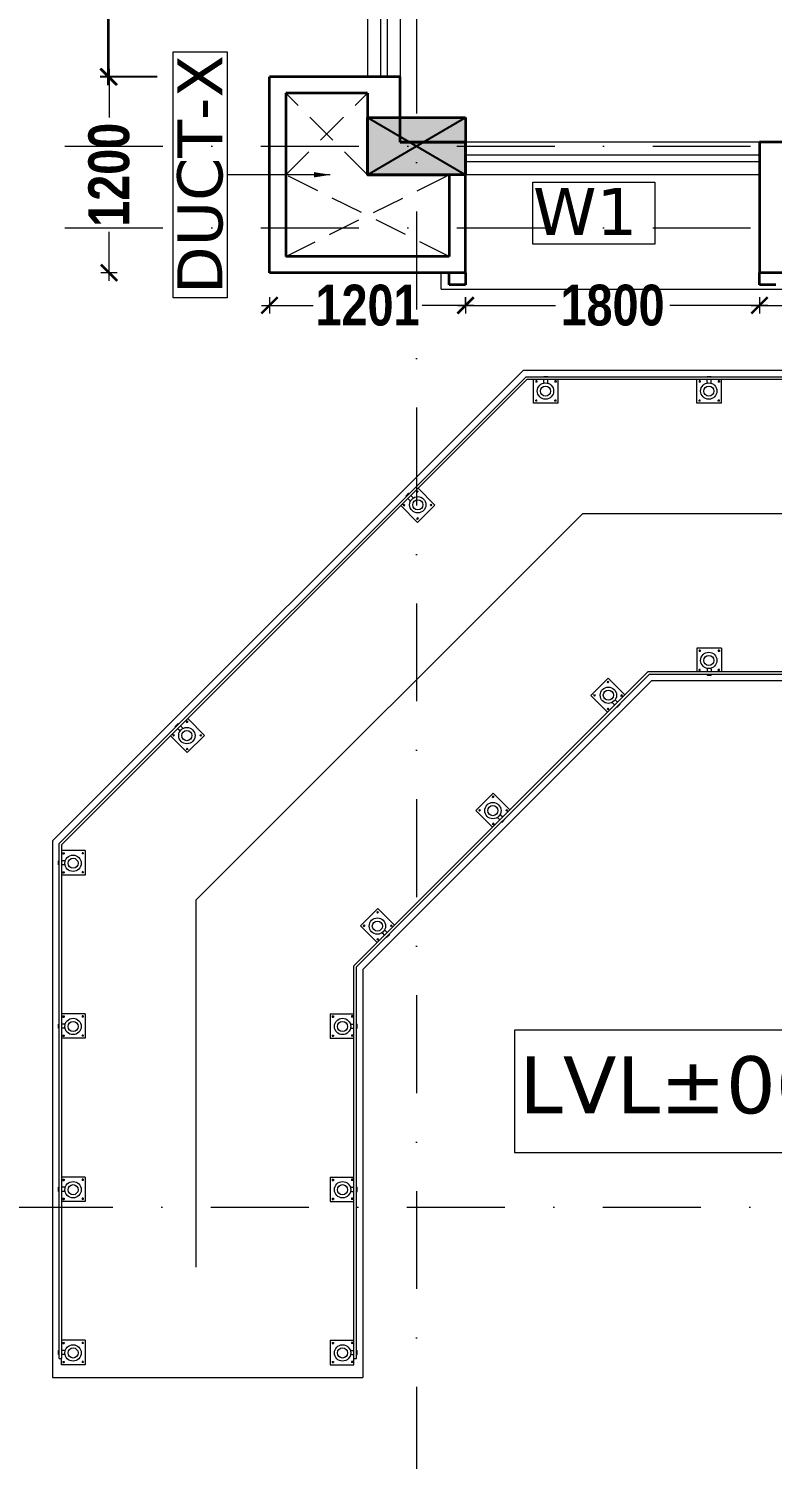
# Model space of a CAD drawing. Header units: millimetres. Extents: x -3092162 to 4513894, y -12317808 to 1849994.
# Drawn here: x -458889 to -454335, y -5843076 to -5834311 of the extents above; entities that cross this region are included whole.
import ezdxf

# ---------------------------------------------------------------- set-up
doc = ezdxf.new("R2010")
doc.units = ezdxf.units.MM
doc.header["$LTSCALE"] = 2
doc.header["$MEASUREMENT"] = 0
doc.header["$PDMODE"] = 34
doc.header["$PDSIZE"] = 500
doc.linetypes.add('DASHDOT', pattern=[1, 0.5, -0.25, 0, -0.25])
doc.linetypes.add('DASHED2', pattern=[0.375, 0.25, -0.125])
for name, color, linetype, lineweight, true_color in [('AEROW', 7, 'Continuous', 15, 0x0d0d0d), ('DOT', 7, 'DASHED2', 0, 0x89067c), ('duct text', 7, 'Continuous', 5, 0x30182a)]:
    doc.layers.add(name, color=color, linetype=linetype, lineweight=lineweight, true_color=true_color)
for name, color, linetype, lineweight in [('coloumn', 10, 'Continuous', 35), ('D DIM', 250, 'Continuous', 9), ('DETAIL', 240, 'Continuous', 9), ('DUCT', 37, 'Continuous', 35), ('glass', 5, 'Continuous', 15), ('GRID', 251, 'DASHDOT', 5), ('RAILING', 47, 'Continuous', 13), ('RAMP', 253, 'Continuous', 9), ('SILL', 74, 'Continuous', 9), ('TEXT', 7, 'Continuous', 13), ('W1', 162, 'Continuous', 5)]:
    doc.layers.add(name, color=color, linetype=linetype, lineweight=lineweight)
doc.styles.add('door', font='arial.ttf', dxfattribs={"height": 70})
doc.styles.add('INNER DIM', font='ARIALNB.TTF', dxfattribs={"height": 250})
doc.styles.add('style2', font='verdana.ttf')
doc.dimstyles.new('DOOR', dxfattribs={"dimtxt": 100, "dimasz": 100, "dimexe": 25, "dimexo": 50, "dimgap": 25, "dimtad": 0, "dimtih": 1, "dimtoh": 1, "dimdec": 0, "dimzin": 3, "dimdsep": 46, "dimtxsty": 'door', "dimblk": 'OBLIQUE', "dimcen": 200, "dimclrd": 256, "dimclre": 256, "dimclrt": 256, "dimadec": 0, "dimazin": 0, "dimtfac": 1, "dimtdec": 0, "dimtofl": 0, "dimtmove": 2, "dimatfit": 3, "dimfxl": 300, "dimfxlon": 1, "dimfrac": 1, "dimtolj": 1, "dimtzin": 0, "dimlwd": -1, "dimlwe": -1, "dimarcsym": 0})
doc.dimstyles.new('external final', dxfattribs={"dimscale": 0, "dimtxt": 250, "dimasz": 100, "dimexe": 50, "dimexo": 50, "dimgap": 50, "dimtad": 0, "dimdec": 0, "dimzin": 0, "dimdsep": 46, "dimtxsty": 'INNER DIM', "dimblk": 'ARCHTICK', "dimcen": 100, "dimdle": 50, "dimclrd": 256, "dimclre": 256, "dimclrt": 256, "dimadec": 0, "dimazin": 0, "dimtfac": 1, "dimtdec": 0, "dimtix": 1, "dimtmove": 1, "dimatfit": 3, "dimfxl": 50, "dimfxlon": 1, "dimtolj": 1, "dimtzin": 0, "dimlwd": -1, "dimlwe": -1, "dimarcsym": 1})

# ---------------------------------------------------------------- blocks, each defined once
blk = doc.blocks.new('_Oblique')
at = {"color": 0, "linetype": 'ByBlock', "lineweight": -2}
blk.add_line((-0.5, -0.5), (0.5, 0.5), dxfattribs=at)
blk = doc.blocks.new('_ArchTick')
at = {"color": 0, "linetype": 'ByBlock', "const_width": 0.15}
blk.add_lwpolyline([(-0.5, -0.5), (0.5, 0.5)], dxfattribs=at)
blk = doc.blocks.new('*D351')
at = {"ltscale": 100, "transparency": 16777216}
for p, q in [((-458401.2, -5832906.2), (-458401.2, -5833431)), ((-458101.2, -5832956.2), (-458451.2, -5832956.2)), ((-458401.2, -5834656.2), (-458401.2, -5834131.4)), ((-458101.2, -5834606.2), (-458451.2, -5834606.2))]:
    blk.add_line(p, q, dxfattribs=at)
at = {"layer": 'Defpoints', "color": 0, "lineweight": 50, "ltscale": 100, "transparency": 16777216}
for p in [(-458401.2, -5832956.2), (-457414.3, -5832956.2), (-457414.3, -5834606.2)]:
    blk.add_point(p, dxfattribs=at)
at = {"ltscale": 100, "transparency": 16777216, "xscale": 100, "yscale": 100, "zscale": 100}
for p, rotation in [((-458401.2, -5832956.2), 90), ((-458401.2, -5834606.2), 270)]:
    blk.add_blockref('_ArchTick', p, dxfattribs=dict(at, rotation=rotation))
at = {"lineweight": 50, "ltscale": 100, "transparency": 16777216, "insert": (-458401.2, -5833781.2), "char_height": 250, "attachment_point": 5, "rotation": 90, "style": 'INNER DIM'}
blk.add_mtext('\\A1;1650', dxfattribs=at)

msp = doc.modelspace()

# ---------------------------------------------------------------- hatches: boundary and pattern name
at = {"layer": 'coloumn', "ltscale": 100}
msp.add_hatch(color=256, dxfattribs=at).paths.add_polyline_path([(-456214.7, -5834856.2), (-456214.7, -5835206.2), (-456814.7, -5835206.2), (-456814.7, -5834856.2)])

# ---------------------------------------------------------------- linework, layer by layer
at = {"layer": 'AEROW', "ltscale": 100}
for p, q in [((-455498.1, -5837283.2), (-457864.5, -5839649.6)), ((-451648.3, -5837283.2), (-455498.1, -5837283.2)), ((-457864.5, -5839649.6), (-457864.5, -5841898))]:
    msp.add_line(p, q, dxfattribs=at)
at = {"layer": 'coloumn', "lineweight": 25, "ltscale": 100}
for p, q in [((-456814.7, -5835206.2), (-456214.7, -5834856.2)), ((-456814.7, -5834856.2), (-456214.7, -5835206.2))]:
    msp.add_line(p, q, dxfattribs=at)
at = {"layer": 'coloumn', "ltscale": 100}
msp.add_lwpolyline([(-456214.7, -5834856.2), (-456214.7, -5835206.2), (-456814.7, -5835206.2), (-456814.7, -5834856.2)], close=True, dxfattribs=at)
at = {"layer": 'D DIM', "ltscale": 100}
for p, q in [((-458396.7, -5834656.2), (-458396.7, -5834131.4)), ((-458346.7, -5834606.2), (-458446.7, -5834606.2)), ((-458346.7, -5834606.2), (-458446.7, -5834606.2)), ((-458396.7, -5834556.2), (-458396.7, -5834856)), ((-458396.7, -5835856.2), (-458396.7, -5835556.4)), ((-458346.7, -5835806.2), (-458446.7, -5835806.2)), ((-457464.3, -5836006.2), (-457147.9, -5836006.2)), ((-457414.3, -5835956.2), (-457414.3, -5836056.2)), ((-456163.6, -5836006.2), (-456480, -5836006.2)), ((-456263.6, -5836006.2), (-455663.8, -5836006.2)), ((-456213.6, -5836006.2), (-456213.6, -5835956.2)), ((-456213.6, -5835956.2), (-456213.6, -5836056.2)), ((-454363.6, -5836006.2), (-454963.4, -5836006.2)), ((-454464, -5836006.2), (-454164.2, -5836006.2)), ((-454414, -5835956.2), (-454414, -5836056.2)), ((-454413.6, -5835956.2), (-454413.6, -5836056.2))]:
    msp.add_line(p, q, dxfattribs=at)
at = {"layer": 'DETAIL', "color": 253, "lineweight": 5, "ltscale": 0.5}
for p, q in [((-455796.8, -5836606.2), (-455796.8, -5836461.2)), ((-455783.8, -5836468.7), (-455783.8, -5836475.7)), ((-455776.8, -5836468.7), (-455783.8, -5836468.7)), ((-455776.8, -5836475.7), (-455783.8, -5836475.7)), ((-455776.8, -5836468.7), (-455776.8, -5836475.7)), ((-455666.8, -5836468.7), (-455666.8, -5836475.7)), ((-455659.8, -5836468.7), (-455666.8, -5836468.7)), ((-455659.8, -5836475.7), (-455666.8, -5836475.7)), ((-455659.8, -5836468.7), (-455659.8, -5836475.7)), ((-455646.8, -5836606.2), (-455646.8, -5836461.2)), ((-454796.8, -5836606.2), (-454796.8, -5836461.2)), ((-454783.8, -5836468.7), (-454783.8, -5836475.7)), ((-454776.8, -5836468.7), (-454783.8, -5836468.7)), ((-454776.8, -5836475.7), (-454783.8, -5836475.7)), ((-454776.8, -5836468.7), (-454776.8, -5836475.7)), ((-454666.8, -5836468.7), (-454666.8, -5836475.7)), ((-454659.8, -5836468.7), (-454666.8, -5836468.7)), ((-454659.8, -5836475.7), (-454666.8, -5836475.7)), ((-454659.8, -5836468.7), (-454659.8, -5836475.7)), ((-454646.8, -5836606.2), (-454646.8, -5836461.2)), ((-455646.8, -5836606.2), (-455796.8, -5836606.2)), ((-455783.8, -5836593.7), (-455783.8, -5836586.7)), ((-455776.8, -5836586.7), (-455783.8, -5836586.7)), ((-455776.8, -5836593.7), (-455783.8, -5836593.7)), ((-455776.8, -5836593.7), (-455776.8, -5836586.7)), ((-455666.8, -5836593.7), (-455666.8, -5836586.7)), ((-455659.8, -5836586.7), (-455666.8, -5836586.7)), ((-455659.8, -5836593.7), (-455666.8, -5836593.7)), ((-455659.8, -5836593.7), (-455659.8, -5836586.7)), ((-454646.8, -5836606.2), (-454796.8, -5836606.2)), ((-454783.8, -5836593.7), (-454783.8, -5836586.7)), ((-454776.8, -5836586.7), (-454783.8, -5836586.7)), ((-454776.8, -5836593.7), (-454783.8, -5836593.7)), ((-454776.8, -5836593.7), (-454776.8, -5836586.7)), ((-454666.8, -5836593.7), (-454666.8, -5836586.7)), ((-454659.8, -5836586.7), (-454666.8, -5836586.7)), ((-454659.8, -5836593.7), (-454666.8, -5836593.7)), ((-454659.8, -5836593.7), (-454659.8, -5836586.7)), ((-456513.3, -5837146.5), (-456508.3, -5837141.6)), ((-456513.3, -5837146.5), (-456508.3, -5837151.5)), ((-456508.3, -5837141.6), (-456503.4, -5837146.5)), ((-456508.3, -5837151.5), (-456503.4, -5837146.5)), ((-456401.9, -5837229.6), (-456504.4, -5837127.1)), ((-456508, -5837335.7), (-456610.5, -5837233.2)), ((-456596, -5837229.3), (-456591.1, -5837224.3)), ((-456596, -5837229.3), (-456591.1, -5837234.2)), ((-456591.1, -5837224.3), (-456586.1, -5837229.3)), ((-456591.1, -5837234.2), (-456586.1, -5837229.3)), ((-456508, -5837335.7), (-456401.9, -5837229.6)), ((-456429.8, -5837230), (-456424.9, -5837225)), ((-456424.9, -5837234.9), (-456429.8, -5837230)), ((-456419.9, -5837230), (-456424.9, -5837225)), ((-456424.9, -5837234.9), (-456419.9, -5837230)), ((-456512.6, -5837312.7), (-456507.6, -5837307.8)), ((-456507.6, -5837317.7), (-456512.6, -5837312.7)), ((-456502.7, -5837312.7), (-456507.6, -5837307.8)), ((-456507.6, -5837317.7), (-456502.7, -5837312.7)), ((-454646.8, -5838106.2), (-454796.8, -5838106.2)), ((-454796.8, -5838106.2), (-454796.8, -5838251.2)), ((-454646.8, -5838106.2), (-454646.8, -5838251.2)), ((-454783.8, -5838118.7), (-454783.8, -5838125.7)), ((-454776.8, -5838118.7), (-454783.8, -5838118.7)), ((-454776.8, -5838125.7), (-454783.8, -5838125.7)), ((-454776.8, -5838118.7), (-454776.8, -5838125.7)), ((-454666.8, -5838118.7), (-454666.8, -5838125.7)), ((-454659.8, -5838118.7), (-454666.8, -5838118.7)), ((-454659.8, -5838125.7), (-454666.8, -5838125.7)), ((-454659.8, -5838118.7), (-454659.8, -5838125.7)), ((-455447.3, -5838396.4), (-455341.3, -5838290.3)), ((-455341.3, -5838290.3), (-455238.7, -5838392.8)), ((-454783.8, -5838243.7), (-454783.8, -5838236.7)), ((-454776.8, -5838236.7), (-454783.8, -5838236.7)), ((-454776.8, -5838243.7), (-454783.8, -5838243.7)), ((-454776.8, -5838243.7), (-454776.8, -5838236.7)), ((-454666.8, -5838243.7), (-454666.8, -5838236.7)), ((-454659.8, -5838236.7), (-454666.8, -5838236.7)), ((-454659.8, -5838243.7), (-454666.8, -5838243.7)), ((-454659.8, -5838243.7), (-454659.8, -5838236.7)), ((-455346.6, -5838313.3), (-455341.6, -5838308.3)), ((-455346.6, -5838313.3), (-455341.6, -5838318.2)), ((-455341.6, -5838308.3), (-455336.7, -5838313.3)), ((-455341.6, -5838318.2), (-455336.7, -5838313.3)), ((-455447.3, -5838396.4), (-455344.8, -5838498.9)), ((-455429.3, -5838396), (-455424.3, -5838391.1)), ((-455429.3, -5838396), (-455424.3, -5838401)), ((-455424.3, -5838391.1), (-455419.4, -5838396)), ((-455424.3, -5838401), (-455419.4, -5838396)), ((-455263.1, -5838396.7), (-455258.2, -5838391.8)), ((-455258.2, -5838401.7), (-455263.1, -5838396.7)), ((-455253.2, -5838396.7), (-455258.2, -5838391.8)), ((-455258.2, -5838401.7), (-455253.2, -5838396.7)), ((-457919, -5838552.3), (-457924, -5838557.2)), ((-457919, -5838552.3), (-457914.1, -5838557.2)), ((-457812.6, -5838640.3), (-457915.1, -5838537.8)), ((-455345.9, -5838479.4), (-455340.9, -5838474.5)), ((-455340.9, -5838484.4), (-455345.9, -5838479.4)), ((-455336, -5838479.4), (-455340.9, -5838474.5)), ((-455340.9, -5838484.4), (-455336, -5838479.4)), ((-458001.7, -5838635), (-458006.7, -5838640)), ((-458006.7, -5838640), (-458001.7, -5838644.9)), ((-458001.7, -5838635), (-457996.8, -5838640)), ((-457996.8, -5838640), (-458001.7, -5838644.9)), ((-457924, -5838557.2), (-457919, -5838562.2)), ((-457914.1, -5838557.2), (-457919, -5838562.2)), ((-457812.6, -5838640.3), (-457918.7, -5838746.4)), ((-457835.6, -5838635.7), (-457840.5, -5838640.7)), ((-457835.6, -5838645.6), (-457840.5, -5838640.7)), ((-457830.6, -5838640.7), (-457835.6, -5838635.7)), ((-457830.6, -5838640.7), (-457835.6, -5838645.6)), ((-457918.7, -5838746.4), (-458021.2, -5838643.8)), ((-457918.3, -5838718.4), (-457923.3, -5838723.4)), ((-457918.3, -5838728.3), (-457923.3, -5838723.4)), ((-457913.4, -5838723.4), (-457918.3, -5838718.4)), ((-457913.4, -5838723.4), (-457918.3, -5838728.3)), ((-456044.8, -5838993.9), (-456150.9, -5839099.9)), ((-456045.2, -5839011.9), (-456050.1, -5839016.8)), ((-456050.1, -5839016.8), (-456045.2, -5839021.8)), ((-456045.2, -5839011.9), (-456040.2, -5839016.8)), ((-456040.2, -5839016.8), (-456045.2, -5839021.8)), ((-456044.8, -5838993.9), (-455942.3, -5839096.4)), ((-456150.9, -5839099.9), (-456048.4, -5839202.5)), ((-456127.9, -5839094.6), (-456132.9, -5839099.6)), ((-456132.9, -5839099.6), (-456127.9, -5839104.5)), ((-456127.9, -5839094.6), (-456123, -5839099.6)), ((-456123, -5839099.6), (-456127.9, -5839104.5)), ((-455961.7, -5839095.3), (-455966.7, -5839100.3)), ((-455961.7, -5839105.2), (-455966.7, -5839100.3)), ((-455956.8, -5839100.3), (-455961.7, -5839095.3)), ((-455956.8, -5839100.3), (-455961.7, -5839105.2)), ((-456044.5, -5839178.1), (-456049.4, -5839183)), ((-456044.5, -5839188), (-456049.4, -5839183)), ((-456039.5, -5839183), (-456044.5, -5839178.1)), ((-456039.5, -5839183), (-456044.5, -5839188)), ((-458542.1, -5839346.5), (-458687.1, -5839346.5)), ((-458679.6, -5839359.5), (-458672.6, -5839359.5)), ((-458679.6, -5839359.5), (-458679.6, -5839366.5)), ((-458679.6, -5839366.5), (-458672.6, -5839366.5)), ((-458672.6, -5839359.5), (-458672.6, -5839366.5)), ((-458554.6, -5839359.5), (-458561.6, -5839359.5)), ((-458561.6, -5839359.5), (-458561.6, -5839366.5)), ((-458554.6, -5839366.5), (-458561.6, -5839366.5)), ((-458554.6, -5839359.5), (-458554.6, -5839366.5)), ((-458542.1, -5839346.5), (-458542.1, -5839496.5)), ((-458542.1, -5839496.5), (-458687.1, -5839496.5)), ((-458679.6, -5839476.5), (-458672.6, -5839476.5)), ((-458679.6, -5839476.5), (-458679.6, -5839483.5)), ((-458679.6, -5839483.5), (-458672.6, -5839483.5)), ((-458672.6, -5839476.5), (-458672.6, -5839483.5)), ((-458554.6, -5839476.5), (-458561.6, -5839476.5)), ((-458561.6, -5839476.5), (-458561.6, -5839483.5)), ((-458554.6, -5839483.5), (-458561.6, -5839483.5)), ((-458554.6, -5839476.5), (-458554.6, -5839483.5)), ((-456751.9, -5839701), (-456858, -5839807)), ((-456752.3, -5839719), (-456757.2, -5839723.9)), ((-456757.2, -5839723.9), (-456752.3, -5839728.9)), ((-456752.3, -5839719), (-456747.3, -5839723.9)), ((-456747.3, -5839723.9), (-456752.3, -5839728.9)), ((-456751.9, -5839701), (-456649.4, -5839803.5)), ((-456858, -5839807), (-456755.5, -5839909.6)), ((-456835, -5839801.7), (-456840, -5839806.7)), ((-456840, -5839806.7), (-456835, -5839811.6)), ((-456835, -5839801.7), (-456830.1, -5839806.7)), ((-456830.1, -5839806.7), (-456835, -5839811.6)), ((-456668.8, -5839802.4), (-456673.8, -5839807.4)), ((-456668.8, -5839812.3), (-456673.8, -5839807.4)), ((-456663.9, -5839807.4), (-456668.8, -5839802.4)), ((-456663.9, -5839807.4), (-456668.8, -5839812.3)), ((-456751.6, -5839885.2), (-456756.5, -5839890.1)), ((-456751.6, -5839895.1), (-456756.5, -5839890.1)), ((-456746.6, -5839890.1), (-456751.6, -5839885.2)), ((-456746.6, -5839890.1), (-456751.6, -5839895.1)), ((-458542.1, -5840346.5), (-458687.1, -5840346.5)), ((-458679.6, -5840359.5), (-458672.6, -5840359.5)), ((-458679.6, -5840359.5), (-458679.6, -5840366.5)), ((-458679.6, -5840366.5), (-458672.6, -5840366.5)), ((-458672.6, -5840359.5), (-458672.6, -5840366.5)), ((-458554.6, -5840359.5), (-458561.6, -5840359.5)), ((-458561.6, -5840359.5), (-458561.6, -5840366.5)), ((-458554.6, -5840366.5), (-458561.6, -5840366.5)), ((-458554.6, -5840359.5), (-458554.6, -5840366.5)), ((-458542.1, -5840346.5), (-458542.1, -5840496.5)), ((-457042.1, -5840346.5), (-457042.1, -5840496.5)), ((-457042.1, -5840346.5), (-456897.1, -5840346.5)), ((-457029.6, -5840359.5), (-457022.6, -5840359.5)), ((-457029.6, -5840359.5), (-457029.6, -5840366.5)), ((-457029.6, -5840366.5), (-457022.6, -5840366.5)), ((-457022.6, -5840359.5), (-457022.6, -5840366.5)), ((-456904.6, -5840359.5), (-456911.6, -5840359.5)), ((-456911.6, -5840359.5), (-456911.6, -5840366.5)), ((-456904.6, -5840366.5), (-456911.6, -5840366.5)), ((-456904.6, -5840359.5), (-456904.6, -5840366.5)), ((-458679.6, -5840476.5), (-458672.6, -5840476.5)), ((-458679.6, -5840476.5), (-458679.6, -5840483.5)), ((-458672.6, -5840476.5), (-458672.6, -5840483.5)), ((-458554.6, -5840476.5), (-458561.6, -5840476.5)), ((-458561.6, -5840476.5), (-458561.6, -5840483.5)), ((-458554.6, -5840476.5), (-458554.6, -5840483.5)), ((-457029.6, -5840476.5), (-457022.6, -5840476.5)), ((-457029.6, -5840476.5), (-457029.6, -5840483.5)), ((-457022.6, -5840476.5), (-457022.6, -5840483.5)), ((-456904.6, -5840476.5), (-456911.6, -5840476.5)), ((-456911.6, -5840476.5), (-456911.6, -5840483.5)), ((-456904.6, -5840476.5), (-456904.6, -5840483.5)), ((-458542.1, -5840496.5), (-458687.1, -5840496.5)), ((-458679.6, -5840483.5), (-458672.6, -5840483.5)), ((-458554.6, -5840483.5), (-458561.6, -5840483.5)), ((-457042.1, -5840496.5), (-456897.1, -5840496.5)), ((-457029.6, -5840483.5), (-457022.6, -5840483.5)), ((-456904.6, -5840483.5), (-456911.6, -5840483.5)), ((-458542.1, -5841346.5), (-458687.1, -5841346.5)), ((-458679.6, -5841359.5), (-458672.6, -5841359.5)), ((-458679.6, -5841359.5), (-458679.6, -5841366.5)), ((-458672.6, -5841359.5), (-458672.6, -5841366.5)), ((-458554.6, -5841359.5), (-458561.6, -5841359.5)), ((-458561.6, -5841359.5), (-458561.6, -5841366.5)), ((-458554.6, -5841359.5), (-458554.6, -5841366.5)), ((-458542.1, -5841346.5), (-458542.1, -5841496.5)), ((-457042.1, -5841346.5), (-457042.1, -5841496.5)), ((-457042.1, -5841346.5), (-456897.1, -5841346.5)), ((-457029.6, -5841359.5), (-457022.6, -5841359.5)), ((-457029.6, -5841359.5), (-457029.6, -5841366.5)), ((-457022.6, -5841359.5), (-457022.6, -5841366.5)), ((-456904.6, -5841359.5), (-456911.6, -5841359.5)), ((-456911.6, -5841359.5), (-456911.6, -5841366.5)), ((-456904.6, -5841359.5), (-456904.6, -5841366.5)), ((-458679.6, -5841366.5), (-458672.6, -5841366.5)), ((-458554.6, -5841366.5), (-458561.6, -5841366.5)), ((-457029.6, -5841366.5), (-457022.6, -5841366.5)), ((-456904.6, -5841366.5), (-456911.6, -5841366.5)), ((-458542.1, -5841496.5), (-458687.1, -5841496.5)), ((-458679.6, -5841476.5), (-458672.6, -5841476.5)), ((-458679.6, -5841476.5), (-458679.6, -5841483.5)), ((-458679.6, -5841483.5), (-458672.6, -5841483.5)), ((-458672.6, -5841476.5), (-458672.6, -5841483.5)), ((-458554.6, -5841476.5), (-458561.6, -5841476.5)), ((-458561.6, -5841476.5), (-458561.6, -5841483.5)), ((-458554.6, -5841483.5), (-458561.6, -5841483.5)), ((-458554.6, -5841476.5), (-458554.6, -5841483.5)), ((-457042.1, -5841496.5), (-456897.1, -5841496.5)), ((-457029.6, -5841476.5), (-457022.6, -5841476.5)), ((-457029.6, -5841476.5), (-457029.6, -5841483.5)), ((-457029.6, -5841483.5), (-457022.6, -5841483.5)), ((-457022.6, -5841476.5), (-457022.6, -5841483.5)), ((-456904.6, -5841476.5), (-456911.6, -5841476.5)), ((-456911.6, -5841476.5), (-456911.6, -5841483.5)), ((-456904.6, -5841483.5), (-456911.6, -5841483.5)), ((-456904.6, -5841476.5), (-456904.6, -5841483.5)), ((-458542.1, -5842346.5), (-458687.1, -5842346.5)), ((-458679.6, -5842359.5), (-458672.6, -5842359.5)), ((-458679.6, -5842359.5), (-458679.6, -5842366.5)), ((-458679.6, -5842366.5), (-458672.6, -5842366.5)), ((-458672.6, -5842359.5), (-458672.6, -5842366.5)), ((-458554.6, -5842359.5), (-458561.6, -5842359.5)), ((-458561.6, -5842359.5), (-458561.6, -5842366.5)), ((-458554.6, -5842366.5), (-458561.6, -5842366.5)), ((-458554.6, -5842359.5), (-458554.6, -5842366.5)), ((-458542.1, -5842346.5), (-458542.1, -5842496.5)), ((-457042.1, -5842346.5), (-457042.1, -5842496.5)), ((-457042.1, -5842346.5), (-456897.1, -5842346.5)), ((-457029.6, -5842359.5), (-457022.6, -5842359.5)), ((-457029.6, -5842359.5), (-457029.6, -5842366.5)), ((-457029.6, -5842366.5), (-457022.6, -5842366.5)), ((-457022.6, -5842359.5), (-457022.6, -5842366.5)), ((-456904.6, -5842359.5), (-456911.6, -5842359.5)), ((-456911.6, -5842359.5), (-456911.6, -5842366.5)), ((-456904.6, -5842366.5), (-456911.6, -5842366.5)), ((-456904.6, -5842359.5), (-456904.6, -5842366.5)), ((-458687.1, -5842496.5), (-458687.1, -5842459)), ((-458542.1, -5842496.5), (-458687.1, -5842496.5)), ((-458679.6, -5842476.5), (-458672.6, -5842476.5)), ((-458679.6, -5842476.5), (-458679.6, -5842483.5)), ((-458679.6, -5842483.5), (-458672.6, -5842483.5)), ((-458672.6, -5842476.5), (-458672.6, -5842483.5)), ((-458554.6, -5842476.5), (-458561.6, -5842476.5)), ((-458561.6, -5842476.5), (-458561.6, -5842483.5)), ((-458554.6, -5842483.5), (-458561.6, -5842483.5)), ((-458554.6, -5842476.5), (-458554.6, -5842483.5)), ((-457042.1, -5842496.5), (-456897.1, -5842496.5)), ((-457029.6, -5842476.5), (-457022.6, -5842476.5)), ((-457029.6, -5842476.5), (-457029.6, -5842483.5)), ((-457029.6, -5842483.5), (-457022.6, -5842483.5)), ((-457022.6, -5842476.5), (-457022.6, -5842483.5)), ((-456904.6, -5842476.5), (-456911.6, -5842476.5)), ((-456911.6, -5842476.5), (-456911.6, -5842483.5)), ((-456904.6, -5842483.5), (-456911.6, -5842483.5)), ((-456904.6, -5842476.5), (-456904.6, -5842483.5))]:
    msp.add_line(p, q, dxfattribs=at)
at = {"layer": 'DOT', "ltscale": 400}
for p, q in [((-456814.3, -5835206.2), (-457314.3, -5834706.2)), ((-457314.3, -5835206.2), (-456814.3, -5834706.2)), ((-457314.3, -5835706.2), (-456314, -5835206.2)), ((-456314, -5835706.2), (-457314.3, -5835206.2))]:
    msp.add_line(p, q, dxfattribs=at)
at = {"layer": 'DUCT', "ltscale": 100}
for p, q in [((-456614.3, -5834606.2), (-457414.3, -5834606.2)), ((-457414.3, -5835806.2), (-457414.3, -5834606.2)), ((-456614.3, -5835006.2), (-456614.3, -5834606.2)), ((-456814.3, -5834706.2), (-457314.3, -5834706.2)), ((-457314.3, -5834706.2), (-457314.3, -5835706.2)), ((-456814.3, -5834706.2), (-456814.3, -5835206.2)), ((-456614.3, -5835006.2), (-456214.3, -5835006.2)), ((-456214, -5835006.2), (-456614.3, -5835006.2)), ((-456214, -5835806.2), (-456214, -5835006.2)), ((-453214, -5835006.2), (-454414, -5835006.2)), ((-454414, -5835006.2), (-454414, -5835806.2)), ((-456814.3, -5835206.2), (-456314, -5835206.2)), ((-456314, -5835206.2), (-456314, -5835706.2)), ((-456314, -5835706.2), (-457314.3, -5835706.2)), ((-456214, -5835806.2), (-457414.3, -5835806.2)), ((-456214, -5835806.2), (-457414.3, -5835806.2)), ((-456314, -5835881.2), (-456314, -5835806.2)), ((-456214, -5835806.2), (-456214, -5835881.2)), ((-453214, -5835806.2), (-454414, -5835806.2)), ((-454414, -5835881.2), (-454414, -5835806.2)), ((-456214, -5835881.2), (-456314, -5835881.2)), ((-454314, -5835881.2), (-454414, -5835881.2))]:
    msp.add_line(p, q, dxfattribs=at)
at = {"layer": 'duct text', "ltscale": 0.1}
msp.add_lwpolyline([(-458003.3, -5835960.4), (-458003.3, -5834452), (-457674.1, -5834452), (-457674.1, -5835960.4)], close=True, dxfattribs=at)
at = {"layer": 'glass', "ltscale": 100}
for p, q in [((-456734.3, -5832956.2), (-456734.3, -5834606.2)), ((-456694.3, -5832956.2), (-456694.3, -5834606.2)), ((-454414, -5835086.2), (-456214, -5835086.2)), ((-454414, -5835126.2), (-456214, -5835126.2))]:
    msp.add_line(p, q, dxfattribs=at)
at = {"layer": 'GRID', "color": 5, "ltscale": 600}
msp.add_line((-456514.3, -5807829.3), (-456514.3, -5892623.2), dxfattribs=at)
at = {"layer": 'GRID', "color": 6, "ltscale": 600}
for p, q in [((-461068.5, -5835031.2), (-366441.1, -5835031.2)), ((-461068.5, -5835531.2), (-366441.1, -5835531.2)), ((-460174.2, -5841531.2), (-367334.7, -5841531.2))]:
    msp.add_line(p, q, dxfattribs=at)
at = {"layer": 'RAILING', "ltscale": 100}
for p, q in [((-455845.2, -5836445.2), (-458702.9, -5839302.9)), ((-450524.3, -5836445.2), (-455845.2, -5836445.2)), ((-455838.5, -5836461.2), (-458686.5, -5839309.2)), ((-450508.3, -5836461.2), (-455838.5, -5836461.2)), ((-455097.1, -5838251.2), (-456897.7, -5840051.8)), ((-455090.5, -5838267.2), (-456881.3, -5840058)), ((-450508.3, -5838251.2), (-455097.1, -5838251.2)), ((-450524.3, -5838267.2), (-455090.5, -5838267.2)), ((-458702.9, -5842459), (-458702.9, -5839302.9)), ((-458686.5, -5842459), (-458686.5, -5839309.2)), ((-456897.7, -5842459), (-456897.7, -5840051.8)), ((-456881.3, -5842459), (-456881.3, -5840058)), ((-458702.9, -5842459), (-458686.5, -5842459)), ((-456897.7, -5842459), (-456881.3, -5842459))]:
    msp.add_line(p, q, dxfattribs=at)
at = {"layer": 'RAILING', "ltscale": 0.5}
for p, q in [((-455734.3, -5836445.2), (-455734.3, -5836441.2)), ((-455734.3, -5836441.2), (-455709.3, -5836441.2)), ((-455709.3, -5836445.2), (-455709.3, -5836441.2)), ((-454734.3, -5836445.2), (-454734.3, -5836441.2)), ((-454734.3, -5836441.2), (-454709.3, -5836441.2)), ((-454709.3, -5836445.2), (-454709.3, -5836441.2)), ((-455734.3, -5836478.2), (-455734.3, -5836461.2)), ((-455709.3, -5836478.2), (-455709.3, -5836461.2)), ((-454734.3, -5836478.2), (-454734.3, -5836461.2)), ((-454709.3, -5836478.2), (-454709.3, -5836461.2)), ((-456562.8, -5837157.2), (-456580.5, -5837174.8)), ((-456577.6, -5837177.7), (-456580.5, -5837174.8)), ((-456554.3, -5837201), (-456566.3, -5837189)), ((-456560, -5837160), (-456562.8, -5837157.2)), ((-456536.6, -5837183.3), (-456548.6, -5837171.3)), ((-454734.3, -5838234.2), (-454734.3, -5838251.2)), ((-454734.3, -5838267.2), (-454734.3, -5838271.2)), ((-454734.3, -5838271.2), (-454709.3, -5838271.2)), ((-454709.3, -5838234.2), (-454709.3, -5838251.2)), ((-454709.3, -5838267.2), (-454709.3, -5838271.2)), ((-455312.6, -5838442.7), (-455300.6, -5838454.7)), ((-455294.9, -5838425), (-455282.9, -5838437)), ((-455289.3, -5838466), (-455286.5, -5838468.8)), ((-455268.8, -5838451.2), (-455286.5, -5838468.8)), ((-455271.6, -5838448.3), (-455268.8, -5838451.2)), ((-457991.1, -5838585.5), (-457973.5, -5838567.8)), ((-457988.3, -5838588.3), (-457991.1, -5838585.5)), ((-457965, -5838611.7), (-457977, -5838599.6)), ((-457970.6, -5838570.7), (-457973.5, -5838567.8)), ((-457947.3, -5838594), (-457959.3, -5838582)), ((-456016.2, -5839146.2), (-456004.2, -5839158.3)), ((-455998.5, -5839128.6), (-455986.5, -5839140.6)), ((-455990, -5839172.4), (-455972.3, -5839154.7)), ((-455975.2, -5839151.9), (-455972.3, -5839154.7)), ((-455992.9, -5839169.6), (-455990, -5839172.4)), ((-458703.1, -5839409), (-458707.1, -5839409)), ((-458707.1, -5839434), (-458707.1, -5839409)), ((-458670.1, -5839409), (-458687.1, -5839409)), ((-458703.1, -5839434), (-458707.1, -5839434)), ((-458670.1, -5839434), (-458687.1, -5839434)), ((-456723.3, -5839853.3), (-456711.3, -5839865.4)), ((-456705.6, -5839835.7), (-456693.6, -5839847.7)), ((-456697.1, -5839879.5), (-456679.5, -5839861.8)), ((-456682.3, -5839859), (-456679.5, -5839861.8)), ((-456700, -5839876.7), (-456697.1, -5839879.5)), ((-458703.1, -5840409), (-458707.1, -5840409)), ((-458707.1, -5840434), (-458707.1, -5840409)), ((-458703.1, -5840434), (-458707.1, -5840434)), ((-458670.1, -5840409), (-458687.1, -5840409)), ((-458670.1, -5840434), (-458687.1, -5840434)), ((-456914.1, -5840409), (-456897.1, -5840409)), ((-456914.1, -5840434), (-456897.1, -5840434)), ((-456881.1, -5840409), (-456877.1, -5840409)), ((-456881.1, -5840434), (-456877.1, -5840434)), ((-456877.1, -5840434), (-456877.1, -5840409)), ((-458703.1, -5841409), (-458707.1, -5841409)), ((-458707.1, -5841434), (-458707.1, -5841409)), ((-458703.1, -5841434), (-458707.1, -5841434)), ((-458670.1, -5841409), (-458687.1, -5841409)), ((-458670.1, -5841434), (-458687.1, -5841434)), ((-456914.1, -5841409), (-456897.1, -5841409)), ((-456914.1, -5841434), (-456897.1, -5841434)), ((-456881.1, -5841409), (-456877.1, -5841409)), ((-456881.1, -5841434), (-456877.1, -5841434)), ((-456877.1, -5841434), (-456877.1, -5841409)), ((-458703.1, -5842409), (-458707.1, -5842409)), ((-458707.1, -5842434), (-458707.1, -5842409)), ((-458670.1, -5842409), (-458687.1, -5842409)), ((-456914.1, -5842409), (-456897.1, -5842409)), ((-456881.1, -5842409), (-456877.1, -5842409)), ((-456877.1, -5842434), (-456877.1, -5842409)), ((-458703.1, -5842434), (-458707.1, -5842434)), ((-458670.1, -5842434), (-458687.1, -5842434)), ((-456914.1, -5842434), (-456897.1, -5842434)), ((-456881.1, -5842434), (-456877.1, -5842434))]:
    msp.add_line(p, q, dxfattribs=at)
for centre, radius in [((-455724.3, -5836531.2), 50), ((-455724.3, -5836531.2), 31), ((-454724.3, -5836531.2), 50), ((-454724.3, -5836531.2), 31), ((-456506.2, -5837227.9), 50), ((-456506.2, -5837227.9), 31), ((-454724.3, -5838181.2), 50), ((-454724.3, -5838181.2), 31), ((-455339.5, -5838394.6), 50), ((-455339.5, -5838394.6), 31), ((-457920.4, -5838642.1), 50), ((-457920.4, -5838642.1), 31), ((-456046.6, -5839101.7), 50), ((-456046.6, -5839101.7), 31), ((-458617.1, -5839424), 50), ((-458617.1, -5839424), 31), ((-456753.7, -5839808.8), 50), ((-456753.7, -5839808.8), 31), ((-458617.1, -5840424), 50), ((-458617.1, -5840424), 31), ((-456967.1, -5840424), 50), ((-456967.1, -5840424), 31), ((-458617.1, -5841424), 50), ((-458617.1, -5841424), 31), ((-456967.1, -5841424), 50), ((-456967.1, -5841424), 31), ((-458617.1, -5842424), 50), ((-458617.1, -5842424), 31), ((-456967.1, -5842424), 50), ((-456967.1, -5842424), 31)]:
    msp.add_circle(centre, radius, dxfattribs=at)
for centre, start, end in [((-455721.8, -5836478.2), 180, 198.12063), ((-455721.8, -5836478.2), 336.47811, 0), ((-454721.8, -5836478.2), 180, 198.12063), ((-454721.8, -5836478.2), 336.47811, 0), ((-456545.5, -5837192.2), 225, 248.52189), ((-456545.5, -5837192.2), 26.87937, 45), ((-454721.8, -5838234.2), 161.87937, 180), ((-454721.8, -5838234.2), 0, 23.52189), ((-455303.8, -5838433.8), 201.47811, 225), ((-455303.8, -5838433.8), 45, 63.12063), ((-457956.1, -5838602.8), 225, 243.12063), ((-457956.1, -5838602.8), 21.47811, 45), ((-456007.4, -5839137.4), 206.87937, 225), ((-456007.4, -5839137.4), 45, 68.52189), ((-458670.1, -5839421.5), 66.47811, 90), ((-458670.1, -5839421.5), 270, 288.12063), ((-456714.5, -5839844.5), 206.87937, 225), ((-456714.5, -5839844.5), 45, 68.52189), ((-458670.1, -5840421.5), 66.47811, 90), ((-458670.1, -5840421.5), 270, 288.12063), ((-456914.1, -5840421.5), 90, 113.52189), ((-456914.1, -5840421.5), 251.87937, 270), ((-458670.1, -5841421.5), 66.47811, 90), ((-458670.1, -5841421.5), 270, 288.12063), ((-456914.1, -5841421.5), 90, 113.52189), ((-456914.1, -5841421.5), 251.87937, 270), ((-458670.1, -5842421.5), 66.47811, 90), ((-456914.1, -5842421.5), 90, 113.52189), ((-458670.1, -5842421.5), 270, 288.12063), ((-456914.1, -5842421.5), 251.87937, 270)]:
    msp.add_arc(centre, 12.5, start, end, dxfattribs=at)
at = {"layer": 'RAMP', "ltscale": 100}
for p, q in [((-455861.3, -5836406.2), (-458742.1, -5839287)), ((-450574.3, -5836406.2), (-455861.3, -5836406.2)), ((-455074.3, -5838306.2), (-456842.1, -5840074)), ((-450574.3, -5838306.2), (-455074.3, -5838306.2)), ((-458742.1, -5839287), (-458742.1, -5842574)), ((-456842.1, -5840074), (-456842.1, -5842574)), ((-458742.1, -5842574), (-456842.1, -5842574))]:
    msp.add_line(p, q, dxfattribs=at)
at = {"layer": 'RAMP'}
msp.add_line((-456897.1, -5842496.5), (-456897.1, -5842459), dxfattribs=at)
at = {"layer": 'SILL', "ltscale": 100}
for p, q in [((-456814.3, -5832956.2), (-456814.3, -5834606.2)), ((-456614.3, -5832956.2), (-456614.3, -5834606.2)), ((-454414, -5835006.2), (-456214, -5835006.2)), ((-454414, -5835206.2), (-456214, -5835206.2)), ((-456364, -5835906.2), (-456364, -5835806.2)), ((-456364, -5835906.2), (-454264.4, -5835906.2))]:
    msp.add_line(p, q, dxfattribs=at)
at = {"layer": 'TEXT', "ltscale": 0.1}
for p, q in [((-453742.7, -5840446.8), (-455913.4, -5840446.8)), ((-455913.4, -5840446.8), (-455913.4, -5841195.8)), ((-455913.4, -5841195.8), (-453742.7, -5841195.8))]:
    msp.add_line(p, q, dxfattribs=at)
at = {"layer": 'W1', "ltscale": 0.1}
for p, q in [((-455802.2, -5835251.9), (-455054.1, -5835251.9)), ((-455802.2, -5835631.7), (-455802.2, -5835251.9)), ((-455054.1, -5835251.9), (-455054.1, -5835631.7)), ((-455054.1, -5835631.7), (-455802.2, -5835631.7))]:
    msp.add_line(p, q, dxfattribs=at)

# ---------------------------------------------------------------- block references
at = {"layer": 'D DIM', "ltscale": 100, "xscale": 100, "yscale": 100, "zscale": 100}
for p, rotation in [((-458396.7, -5834606.2), 90), ((-458396.7, -5834606.2), 270), ((-458396.7, -5835806.2), 270), ((-457414.3, -5836006.2), 180), ((-456213.6, -5836006.2), 180), ((-454414, -5836006.2), 180)]:
    msp.add_blockref('_ArchTick', p, dxfattribs=dict(at, rotation=rotation))
for p in [(-456213.6, -5836006.2), (-454413.6, -5836006.2)]:
    msp.add_blockref('_ArchTick', p, dxfattribs=at)

# ---------------------------------------------------------------- texts
at = {"layer": 'D DIM', "ltscale": 100, "insert": (-458396.7, -5835206.2), "char_height": 250, "attachment_point": 5, "rotation": 90, "style": 'INNER DIM'}
msp.add_mtext('\\A1;1200', dxfattribs=at)
at = {"layer": 'D DIM', "ltscale": 100, "char_height": 250, "attachment_point": 5, "style": 'INNER DIM'}
for s, insert in [('\\A1;1201', (-456814, -5836006.2)), ('\\A1;1800', (-455313.6, -5836006.2))]:
    msp.add_mtext(s, dxfattribs=dict(at, insert=insert))
at = {"layer": 'duct text', "ltscale": 0.1, "insert": (-457838.5, -5835204.8), "char_height": 276.639, "width": 1547.237, "attachment_point": 5, "rotation": 90, "style": 'style2'}
msp.add_mtext('\\pt3043;DUCT-X', dxfattribs=at)
at = {"layer": 'TEXT', "style": 'style2'}
msp.add_text('LVL±00', height=350, dxfattribs=at).set_placement((-455885.4, -5840955.9))
at = {"layer": 'W1', "lineweight": 50, "style": 'style2'}
msp.add_text('W1', height=287, dxfattribs=at).set_placement((-455801.2, -5835574.5))

# ---------------------------------------------------------------- dimensions: what is measured, and where the dimension line sits
at = {"color": 3, "lineweight": 50, "ltscale": 100}
dim = msp.add_linear_dim(base=(-458401.2, -5832956.2), p1=(-457414.3, -5834606.2), p2=(-457414.3, -5832956.2), angle=90, dimstyle='external final', override={"dimscale": 1, "dimfxl": 300}, dxfattribs=at)
dim.commit()
dim.dimension.update_dxf_attribs({"geometry": '*D351', "text_midpoint": (-458401.2, -5833781.2)})

# ---------------------------------------------------------------- leaders
at = {"layer": 'duct text', "ltscale": 0.1}
msp.add_leader([(-457042, -5835206.2), (-457545.4, -5835206.2), (-457674.1, -5835206.2)], dimstyle='DOOR', dxfattribs=at)

doc.saveas('drawing.dxf')
